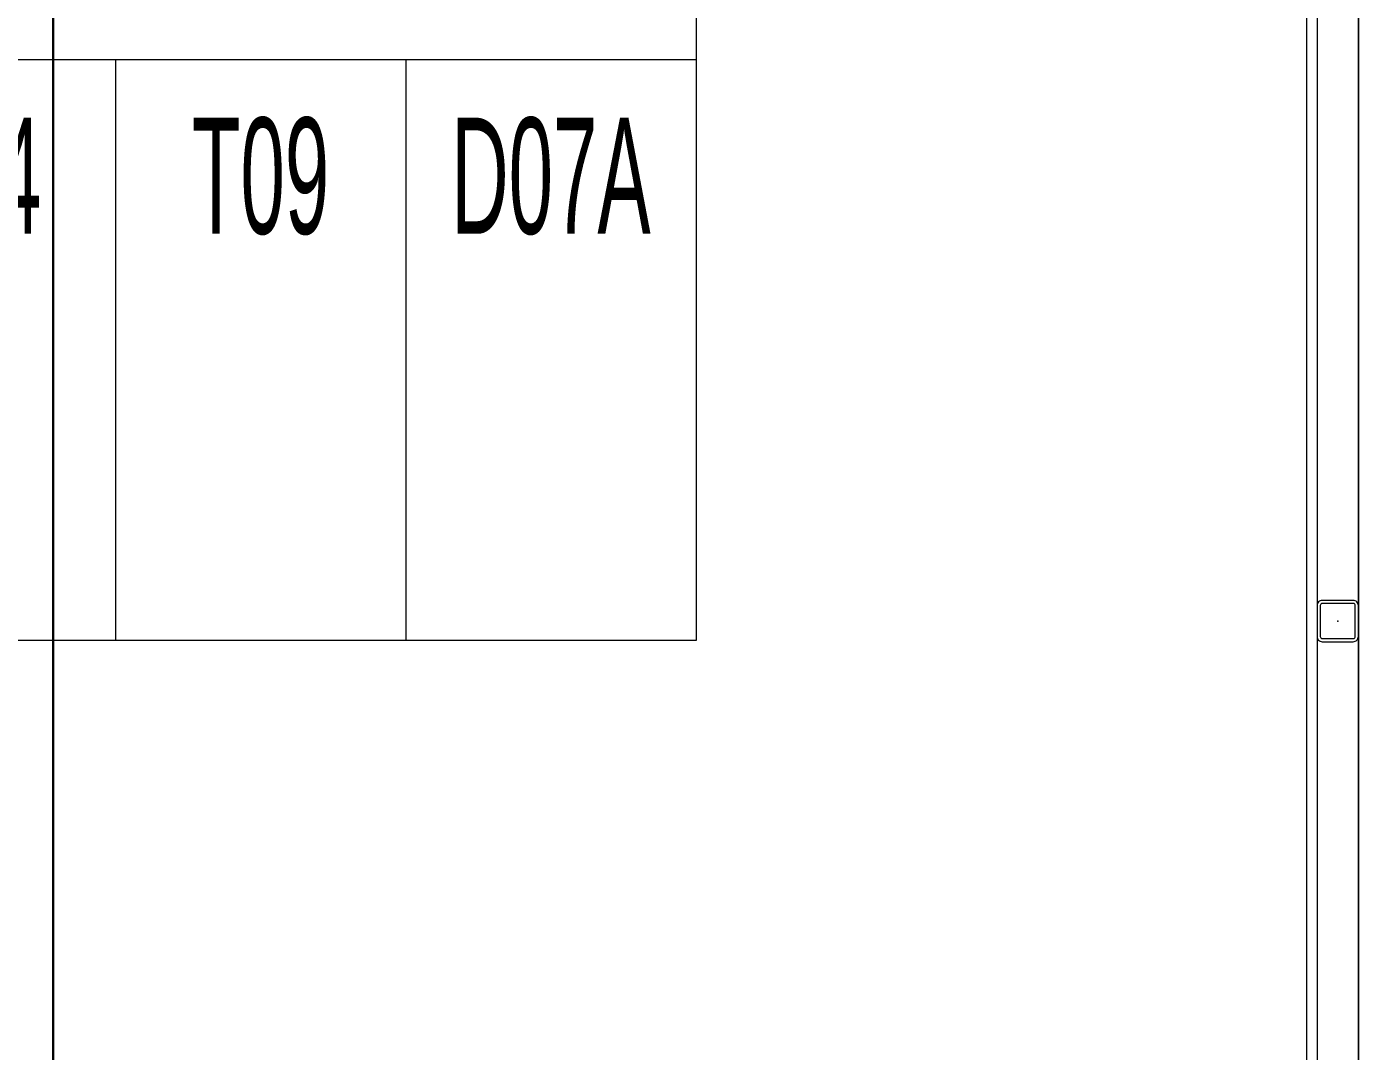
# Model space of a CAD drawing. Extents: x -3709 to 34962, y 0 to 8245.
# Drawn here: x 16911.8 to 17040.8, y 3305.7 to 3405 of the extents above; entities that cross this region are included whole.
import ezdxf
from ezdxf.enums import TextEntityAlignment as Align

# ---------------------------------------------------------------- set-up
doc = ezdxf.new("R2010")
doc.units = 0
doc.layers.get('0').update_dxf_attribs({"color": 9, "lineweight": 9})
for name, color, linetype, lineweight in [('06D', 9, 'Continuous', 9), ('10', 9, 'Continuous', 9), ('11', 9, 'Continuous', 9), ('21_MAHAL', 9, 'Continuous', 9), ('33', 9, 'BATTING', 9), ('E-MODÜL HATTI', 6, 'Continuous', 30)]:
    doc.layers.add(name, color=color, linetype=linetype, lineweight=lineweight)
doc.styles.add('Arial', font='arial.ttf', dxfattribs={"height": 2.5})
doc.styles.add('MuuM_TEXT-STANDART', font='ARIALN.TTF')
doc.linetypes.add('BATTING', pattern='A,0.0001,-0.1,[134,ltypeshp.shx,S=0.1,R=0,X=-0.1,Y=0],-0.2,[134,ltypeshp.shx,S=0.1,R=180,X=0.1,Y=0],-0.1', length=0.4001)

# ---------------------------------------------------------------- blocks, each defined once
blk = doc.blocks.new('Prf-40x40')
for points in [[(1.5, -2), (-1.5, -2, -0.414214), (-2, -1.5), (-2, 1.5, -0.414214), (-1.5, 2), (1.5, 2, -0.414214), (2, 1.5), (2, -1.5, -0.414214)], [(1.5, -1.7), (-1.5, -1.7, -0.414214), (-1.7, -1.5), (-1.7, 1.5, -0.414214), (-1.5, 1.7), (1.5, 1.7, -0.414214), (1.7, 1.5), (1.7, -1.5, -0.414214)]]:
    blk.add_lwpolyline(points, format="xyb", close=True)
blk.add_point((0, 0))
blk = doc.blocks.new('0_roomno2')
blk.add_lwpolyline([(19.375, -10.5), (0, -10.5), (0, 0), (19.375, 0)], close=True)
for points in [[(0, -3), (19.375, -3)], [(11.875, -3), (11.875, -10.5)], [(15.625, -3), (15.625, -10.5)]]:
    blk.add_lwpolyline(points)
at = {"style": 'Arial'}
blk.add_attdef('ODANO', (0, 1.17), '', height=2, dxfattribs=at)
blk.add_attdef('MEKANADI', text='', height=2, dxfattribs=at).set_placement((0.35, -3), align=Align.BOTTOM_LEFT)
at = {"style": 'MuuM_TEXT-STANDART', "width": 0.6}
for tag, p in [('YER01', (10, -4.5)), ('TAVAN01', (13.75, -4.5)), ('DUVAR01', (17.5, -4.5)), ('YER02', (10, -6.75)), ('TAVAN02', (13.75, -6.75)), ('DUVAR02', (17.5, -6.75)), ('YER03', (10, -9)), ('TAVAN03', (13.75, -9)), ('DUVAR03', (17.5, -9))]:
    blk.add_attdef(tag, text='', height=1.5, dxfattribs=at).set_placement(p, align=Align.MIDDLE_CENTER)
for tag, p in [('M2', (0.35, -4.875)), ('TEMIZTAVANYUKSEKLIGI', (1.8, -8.608))]:
    blk.add_attdef(tag, text='', height=1.5, dxfattribs=at).set_placement(p, align=Align.MIDDLE_LEFT)

msp = doc.modelspace()

# ---------------------------------------------------------------- linework, layer by layer
at = {"layer": '06D'}
msp.add_lwpolyline([(17040.84, 3455.43), (17040.84, 3246)], dxfattribs=at)
at = {"layer": '11'}
msp.add_lwpolyline([(17036.84, 3242.5), (17035.84, 3242.5), (17035.84, 3457.46), (17036.84, 3457.46)], close=True, dxfattribs=at)
at = {"layer": '33', "ltscale": 0.3}
msp.add_lwpolyline([(17040.84, 3242.5), (17040.84, 3457.46)], dxfattribs=at)
at = {"layer": 'E-MODÜL HATTI', "ltscale": 50}
msp.add_line((16914.39, 3522.87), (16914.39, 3217.89), dxfattribs=at)

# ---------------------------------------------------------------- block references
at = {"layer": '10', "xscale": -1, "rotation": 270}
msp.add_blockref('Prf-40x40', (17038.84, 3347.43), dxfattribs=at)
at = {"layer": '21_MAHAL'}
ref = msp.add_blockref('0_roomno2', (16831.36, 3424.31), dxfattribs=dict(at, xscale=7.5, yscale=7.5, zscale=7.5))
ref.add_attrib('YER01', 'Y14', dxfattribs={"layer": '0', "height": 11.25, "style": 'MuuM_TEXT-STANDART', "width": 0.6}).set_placement((16906.36, 3390.56), align=Align.MIDDLE_CENTER)
ref.add_attrib('TAVAN01', 'T09', dxfattribs={"layer": '0', "height": 11.25, "style": 'MuuM_TEXT-STANDART', "width": 0.6}).set_placement((16934.48, 3390.56), align=Align.MIDDLE_CENTER)
ref.add_attrib('DUVAR01', 'D07A', dxfattribs={"layer": '0', "height": 11.25, "style": 'MuuM_TEXT-STANDART', "width": 0.6}).set_placement((16962.61, 3390.56), align=Align.MIDDLE_CENTER)

doc.saveas('drawing.dxf')
